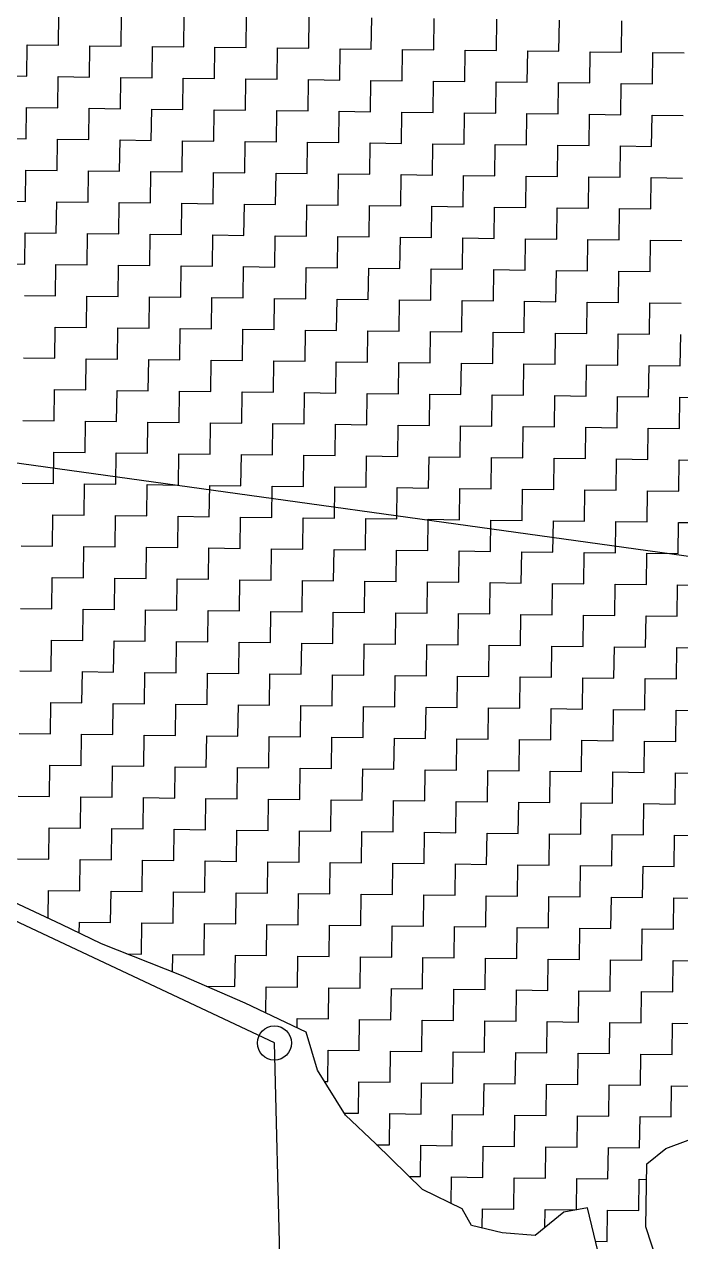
# Model space of a CAD drawing. Header units: metres. Extents: x 288131 to 289837, y 2081162 to 2084367.
# Drawn here: x 289270.8 to 289403.8, y 2083272.7 to 2083519.1 of the extents above; entities that cross this region are included whole.
import ezdxf

# ---------------------------------------------------------------- set-up
doc = ezdxf.new("R2010")
doc.units = ezdxf.units.M
doc.header["$LTSCALE"] = 10
doc.header["$MEASUREMENT"] = 0
doc.layers.add('POLY_HATCH', color=12, linetype='Continuous')
doc.layers.add('POLY_PARCEL', color=6, linetype='Continuous')

msp = doc.modelspace()

# ---------------------------------------------------------------- linework, layer by layer
msp.add_circle((289321.44, 2083312.88), 3.45)
at = {"layer": 'POLY_HATCH', "linetype": 'Continuous'}
for p, q in [((289277.72, 2083514.85), (289277.8, 2083521.18)), ((289290.39, 2083514.69), (289290.47, 2083521.03)), ((289303.07, 2083514.54), (289303.14, 2083520.88)), ((289315.74, 2083514.39), (289315.81, 2083520.73)), ((289328.41, 2083514.24), (289328.49, 2083520.57)), ((289341.08, 2083514.08), (289341.16, 2083520.42)), ((289353.75, 2083513.93), (289353.83, 2083520.27)), ((289366.43, 2083513.78), (289366.5, 2083520.12)), ((289379.1, 2083513.63), (289379.18, 2083519.96)), ((289391.77, 2083513.48), (289391.85, 2083519.81)), ((289271.31, 2083508.59), (289271.38, 2083514.92)), ((289271.38, 2083514.92), (289277.72, 2083514.85)), ((289283.98, 2083508.43), (289284.06, 2083514.77)), ((289284.06, 2083514.77), (289290.39, 2083514.69)), ((289296.65, 2083508.28), (289296.73, 2083514.62)), ((289296.73, 2083514.62), (289303.07, 2083514.54)), ((289309.33, 2083508.13), (289309.4, 2083514.46)), ((289309.4, 2083514.46), (289315.74, 2083514.39)), ((289322, 2083507.98), (289322.07, 2083514.31)), ((289322.07, 2083514.31), (289328.41, 2083514.24)), ((289334.67, 2083507.82), (289334.75, 2083514.16)), ((289334.75, 2083514.16), (289341.08, 2083514.08)), ((289347.34, 2083507.67), (289347.42, 2083514.01)), ((289347.42, 2083514.01), (289353.75, 2083513.93)), ((289360.01, 2083507.52), (289360.09, 2083513.86)), ((289360.09, 2083513.86), (289366.43, 2083513.78)), ((289372.69, 2083507.37), (289372.76, 2083513.7)), ((289372.76, 2083513.7), (289379.1, 2083513.63)), ((289385.36, 2083507.22), (289385.44, 2083513.55)), ((289385.44, 2083513.55), (289391.77, 2083513.48)), ((289398.03, 2083507.06), (289398.11, 2083513.4)), ((289398.11, 2083513.4), (289404.44, 2083513.32)), ((289264.97, 2083508.66), (289271.31, 2083508.59)), ((289277.57, 2083502.17), (289277.65, 2083508.51)), ((289277.65, 2083508.51), (289283.98, 2083508.43)), ((289290.24, 2083502.02), (289290.32, 2083508.36)), ((289290.32, 2083508.36), (289296.65, 2083508.28)), ((289302.91, 2083501.87), (289302.99, 2083508.2)), ((289302.99, 2083508.2), (289309.33, 2083508.13)), ((289315.59, 2083501.72), (289315.66, 2083508.05)), ((289315.66, 2083508.05), (289322, 2083507.98)), ((289328.26, 2083501.56), (289328.33, 2083507.9)), ((289328.33, 2083507.9), (289334.67, 2083507.82)), ((289340.93, 2083501.41), (289341.01, 2083507.75)), ((289341.01, 2083507.75), (289347.34, 2083507.67)), ((289353.6, 2083501.26), (289353.68, 2083507.6)), ((289353.68, 2083507.6), (289360.01, 2083507.52)), ((289366.28, 2083501.11), (289366.35, 2083507.44)), ((289366.35, 2083507.44), (289372.69, 2083507.37)), ((289378.95, 2083500.96), (289379.02, 2083507.29)), ((289379.02, 2083507.29), (289385.36, 2083507.22)), ((289391.62, 2083500.8), (289391.7, 2083507.14)), ((289391.7, 2083507.14), (289398.03, 2083507.06)), ((289271.16, 2083495.91), (289271.23, 2083502.25)), ((289271.23, 2083502.25), (289277.57, 2083502.17)), ((289283.83, 2083495.76), (289283.91, 2083502.1)), ((289283.91, 2083502.1), (289290.24, 2083502.02)), ((289296.5, 2083495.61), (289296.58, 2083501.94)), ((289296.58, 2083501.94), (289302.91, 2083501.87)), ((289309.17, 2083495.46), (289309.25, 2083501.79)), ((289309.25, 2083501.79), (289315.59, 2083501.72)), ((289321.85, 2083495.3), (289321.92, 2083501.64)), ((289321.92, 2083501.64), (289328.26, 2083501.56)), ((289334.52, 2083495.15), (289334.59, 2083501.49)), ((289334.59, 2083501.49), (289340.93, 2083501.41)), ((289347.19, 2083495), (289347.27, 2083501.34)), ((289347.27, 2083501.34), (289353.6, 2083501.26)), ((289359.86, 2083494.85), (289359.94, 2083501.18)), ((289359.94, 2083501.18), (289366.28, 2083501.11)), ((289372.54, 2083494.7), (289372.61, 2083501.03)), ((289372.61, 2083501.03), (289378.95, 2083500.96)), ((289385.21, 2083494.54), (289385.28, 2083500.88)), ((289385.28, 2083500.88), (289391.62, 2083500.8)), ((289397.88, 2083494.39), (289397.96, 2083500.73)), ((289397.96, 2083500.73), (289404.29, 2083500.65)), ((289264.82, 2083495.99), (289271.16, 2083495.91)), ((289277.42, 2083489.5), (289277.49, 2083495.84)), ((289277.49, 2083495.84), (289283.83, 2083495.76)), ((289290.09, 2083489.35), (289290.17, 2083495.68)), ((289290.17, 2083495.68), (289296.5, 2083495.61)), ((289302.76, 2083489.2), (289302.84, 2083495.53)), ((289302.84, 2083495.53), (289309.17, 2083495.46)), ((289315.43, 2083489.04), (289315.51, 2083495.38)), ((289315.51, 2083495.38), (289321.85, 2083495.3)), ((289328.11, 2083488.89), (289328.18, 2083495.23)), ((289328.18, 2083495.23), (289334.52, 2083495.15)), ((289340.78, 2083488.74), (289340.85, 2083495.08)), ((289340.85, 2083495.08), (289347.19, 2083495)), ((289353.45, 2083488.59), (289353.53, 2083494.92)), ((289353.53, 2083494.92), (289359.86, 2083494.85)), ((289366.12, 2083488.44), (289366.2, 2083494.77)), ((289366.2, 2083494.77), (289372.54, 2083494.7)), ((289378.8, 2083488.28), (289378.87, 2083494.62)), ((289378.87, 2083494.62), (289385.21, 2083494.54)), ((289391.47, 2083488.13), (289391.54, 2083494.47)), ((289391.54, 2083494.47), (289397.88, 2083494.39)), ((289271, 2083483.24), (289271.08, 2083489.58)), ((289271.08, 2083489.58), (289277.42, 2083489.5)), ((289283.68, 2083483.09), (289283.75, 2083489.42)), ((289283.75, 2083489.42), (289290.09, 2083489.35)), ((289296.35, 2083482.94), (289296.43, 2083489.27)), ((289296.43, 2083489.27), (289302.76, 2083489.2)), ((289309.02, 2083482.78), (289309.1, 2083489.12)), ((289309.1, 2083489.12), (289315.43, 2083489.04)), ((289321.69, 2083482.63), (289321.77, 2083488.97)), ((289321.77, 2083488.97), (289328.11, 2083488.89)), ((289334.37, 2083482.48), (289334.44, 2083488.82)), ((289334.44, 2083488.82), (289340.78, 2083488.74)), ((289347.04, 2083482.33), (289347.11, 2083488.66)), ((289347.11, 2083488.66), (289353.45, 2083488.59)), ((289359.71, 2083482.18), (289359.79, 2083488.51)), ((289359.79, 2083488.51), (289366.12, 2083488.44)), ((289372.38, 2083482.02), (289372.46, 2083488.36)), ((289372.46, 2083488.36), (289378.8, 2083488.28)), ((289385.06, 2083481.87), (289385.13, 2083488.21)), ((289385.13, 2083488.21), (289391.47, 2083488.13)), ((289397.73, 2083481.72), (289397.8, 2083488.06)), ((289397.8, 2083488.06), (289404.14, 2083487.98)), ((289264.67, 2083483.32), (289271, 2083483.24)), ((289277.26, 2083476.83), (289277.34, 2083483.16)), ((289277.34, 2083483.16), (289283.68, 2083483.09)), ((289289.94, 2083476.68), (289290.01, 2083483.01)), ((289290.01, 2083483.01), (289296.35, 2083482.94)), ((289302.61, 2083476.52), (289302.69, 2083482.86)), ((289302.69, 2083482.86), (289309.02, 2083482.78)), ((289315.28, 2083476.37), (289315.36, 2083482.71)), ((289315.36, 2083482.71), (289321.69, 2083482.63)), ((289327.95, 2083476.22), (289328.03, 2083482.56)), ((289328.03, 2083482.56), (289334.37, 2083482.48)), ((289340.63, 2083476.07), (289340.7, 2083482.4)), ((289340.7, 2083482.4), (289347.04, 2083482.33)), ((289353.3, 2083475.92), (289353.37, 2083482.25)), ((289353.37, 2083482.25), (289359.71, 2083482.18)), ((289365.97, 2083475.76), (289366.05, 2083482.1)), ((289366.05, 2083482.1), (289372.38, 2083482.02)), ((289378.64, 2083475.61), (289378.72, 2083481.95)), ((289378.72, 2083481.95), (289385.06, 2083481.87)), ((289391.32, 2083475.46), (289391.39, 2083481.8)), ((289391.39, 2083481.8), (289397.73, 2083481.72)), ((289270.85, 2083470.57), (289270.93, 2083476.9)), ((289270.93, 2083476.9), (289277.26, 2083476.83)), ((289283.52, 2083470.42), (289283.6, 2083476.75)), ((289283.6, 2083476.75), (289289.94, 2083476.68)), ((289296.2, 2083470.26), (289296.27, 2083476.6)), ((289296.27, 2083476.6), (289302.61, 2083476.52)), ((289308.87, 2083470.11), (289308.95, 2083476.45)), ((289308.95, 2083476.45), (289315.28, 2083476.37)), ((289321.54, 2083469.96), (289321.62, 2083476.3)), ((289321.62, 2083476.3), (289327.95, 2083476.22)), ((289334.21, 2083469.81), (289334.29, 2083476.14)), ((289334.29, 2083476.14), (289340.63, 2083476.07)), ((289346.89, 2083469.66), (289346.96, 2083475.99)), ((289346.96, 2083475.99), (289353.3, 2083475.92)), ((289359.56, 2083469.5), (289359.63, 2083475.84)), ((289359.63, 2083475.84), (289365.97, 2083475.76)), ((289372.23, 2083469.35), (289372.31, 2083475.69)), ((289372.31, 2083475.69), (289378.64, 2083475.61)), ((289384.9, 2083469.2), (289384.98, 2083475.54)), ((289384.98, 2083475.54), (289391.32, 2083475.46)), ((289397.58, 2083469.05), (289397.65, 2083475.38)), ((289397.65, 2083475.38), (289403.99, 2083475.31)), ((289264.52, 2083470.64), (289270.85, 2083470.57)), ((289277.11, 2083464.16), (289277.19, 2083470.49)), ((289277.19, 2083470.49), (289283.52, 2083470.42)), ((289289.78, 2083464), (289289.86, 2083470.34)), ((289289.86, 2083470.34), (289296.2, 2083470.26)), ((289302.46, 2083463.85), (289302.53, 2083470.19)), ((289302.53, 2083470.19), (289308.87, 2083470.11)), ((289315.13, 2083463.7), (289315.21, 2083470.04)), ((289315.21, 2083470.04), (289321.54, 2083469.96)), ((289327.8, 2083463.55), (289327.88, 2083469.88)), ((289327.88, 2083469.88), (289334.21, 2083469.81)), ((289340.47, 2083463.4), (289340.55, 2083469.73)), ((289340.55, 2083469.73), (289346.89, 2083469.66)), ((289353.15, 2083463.24), (289353.22, 2083469.58)), ((289353.22, 2083469.58), (289359.56, 2083469.5)), ((289365.82, 2083463.09), (289365.89, 2083469.43)), ((289365.89, 2083469.43), (289372.23, 2083469.35)), ((289378.49, 2083462.94), (289378.57, 2083469.28)), ((289378.57, 2083469.28), (289384.9, 2083469.2)), ((289391.16, 2083462.79), (289391.24, 2083469.12)), ((289391.24, 2083469.12), (289397.58, 2083469.05)), ((289270.78, 2083464.23), (289277.11, 2083464.16)), ((289283.37, 2083457.74), (289283.45, 2083464.08)), ((289283.45, 2083464.08), (289289.78, 2083464)), ((289296.05, 2083457.59), (289296.12, 2083463.93)), ((289296.12, 2083463.93), (289302.46, 2083463.85)), ((289308.72, 2083457.44), (289308.79, 2083463.78)), ((289308.79, 2083463.78), (289315.13, 2083463.7)), ((289321.39, 2083457.29), (289321.47, 2083463.62)), ((289321.47, 2083463.62), (289327.8, 2083463.55)), ((289334.06, 2083457.14), (289334.14, 2083463.47)), ((289334.14, 2083463.47), (289340.47, 2083463.4)), ((289346.73, 2083456.98), (289346.81, 2083463.32)), ((289346.81, 2083463.32), (289353.15, 2083463.24)), ((289359.41, 2083456.83), (289359.48, 2083463.17)), ((289359.48, 2083463.17), (289365.82, 2083463.09)), ((289372.08, 2083456.68), (289372.15, 2083463.02)), ((289372.15, 2083463.02), (289378.49, 2083462.94)), ((289384.75, 2083456.53), (289384.83, 2083462.86)), ((289384.83, 2083462.86), (289391.16, 2083462.79)), ((289397.42, 2083456.37), (289397.5, 2083462.71)), ((289397.5, 2083462.71), (289403.84, 2083462.63)), ((289276.96, 2083451.48), (289277.04, 2083457.82)), ((289277.04, 2083457.82), (289283.37, 2083457.74)), ((289289.63, 2083451.33), (289289.71, 2083457.67)), ((289289.71, 2083457.67), (289296.05, 2083457.59)), ((289302.31, 2083451.18), (289302.38, 2083457.52)), ((289302.38, 2083457.52), (289308.72, 2083457.44)), ((289314.98, 2083451.03), (289315.05, 2083457.36)), ((289315.05, 2083457.36), (289321.39, 2083457.29)), ((289327.65, 2083450.88), (289327.73, 2083457.21)), ((289327.73, 2083457.21), (289334.06, 2083457.14)), ((289340.32, 2083450.72), (289340.4, 2083457.06)), ((289340.4, 2083457.06), (289346.73, 2083456.98)), ((289352.99, 2083450.57), (289353.07, 2083456.91)), ((289353.07, 2083456.91), (289359.41, 2083456.83)), ((289365.67, 2083450.42), (289365.74, 2083456.76)), ((289365.74, 2083456.76), (289372.08, 2083456.68)), ((289378.34, 2083450.27), (289378.41, 2083456.6)), ((289378.41, 2083456.6), (289384.75, 2083456.53)), ((289391.01, 2083450.11), (289391.09, 2083456.45)), ((289391.09, 2083456.45), (289397.42, 2083456.37)), ((289403.68, 2083449.96), (289403.76, 2083456.3)), ((289270.62, 2083451.56), (289276.96, 2083451.48)), ((289283.22, 2083445.07), (289283.3, 2083451.41)), ((289283.3, 2083451.41), (289289.63, 2083451.33)), ((289295.89, 2083444.92), (289295.97, 2083451.26)), ((289295.97, 2083451.26), (289302.31, 2083451.18)), ((289308.57, 2083444.77), (289308.64, 2083451.1)), ((289308.64, 2083451.1), (289314.98, 2083451.03)), ((289321.24, 2083444.62), (289321.31, 2083450.95)), ((289321.31, 2083450.95), (289327.65, 2083450.88)), ((289333.91, 2083444.46), (289333.99, 2083450.8)), ((289333.99, 2083450.8), (289340.32, 2083450.72)), ((289346.58, 2083444.31), (289346.66, 2083450.65)), ((289346.66, 2083450.65), (289352.99, 2083450.57)), ((289359.25, 2083444.16), (289359.33, 2083450.5)), ((289359.33, 2083450.5), (289365.67, 2083450.42)), ((289371.93, 2083444.01), (289372, 2083450.34)), ((289372, 2083450.34), (289378.34, 2083450.27)), ((289384.6, 2083443.85), (289384.68, 2083450.19)), ((289384.68, 2083450.19), (289391.01, 2083450.11)), ((289397.27, 2083443.7), (289397.35, 2083450.04)), ((289397.35, 2083450.04), (289403.68, 2083449.96)), ((289276.81, 2083438.81), (289276.88, 2083445.15)), ((289276.88, 2083445.15), (289283.22, 2083445.07)), ((289289.48, 2083438.66), (289289.56, 2083445)), ((289289.56, 2083445), (289295.89, 2083444.92)), ((289302.15, 2083438.51), (289302.23, 2083444.84)), ((289302.23, 2083444.84), (289308.57, 2083444.77)), ((289314.83, 2083438.36), (289314.9, 2083444.69)), ((289314.9, 2083444.69), (289321.24, 2083444.62)), ((289327.5, 2083438.2), (289327.57, 2083444.54)), ((289327.57, 2083444.54), (289333.91, 2083444.46)), ((289340.17, 2083438.05), (289340.25, 2083444.39)), ((289340.25, 2083444.39), (289346.58, 2083444.31)), ((289352.84, 2083437.9), (289352.92, 2083444.23)), ((289352.92, 2083444.23), (289359.25, 2083444.16)), ((289365.51, 2083437.75), (289365.59, 2083444.08)), ((289365.59, 2083444.08), (289371.93, 2083444.01)), ((289378.19, 2083437.59), (289378.26, 2083443.93)), ((289378.26, 2083443.93), (289384.6, 2083443.85)), ((289390.86, 2083437.44), (289390.94, 2083443.78)), ((289390.94, 2083443.78), (289397.27, 2083443.7)), ((289403.53, 2083437.29), (289403.61, 2083443.63)), ((289403.61, 2083443.63), (289409.94, 2083443.55)), ((289270.47, 2083438.89), (289276.81, 2083438.81)), ((289283.07, 2083432.4), (289283.14, 2083438.74)), ((289283.14, 2083438.74), (289289.48, 2083438.66)), ((289295.74, 2083432.25), (289295.82, 2083438.58)), ((289295.82, 2083438.58), (289302.15, 2083438.51)), ((289308.41, 2083432.1), (289308.49, 2083438.43)), ((289308.49, 2083438.43), (289314.83, 2083438.36)), ((289321.09, 2083431.94), (289321.16, 2083438.28)), ((289321.16, 2083438.28), (289327.5, 2083438.2)), ((289333.76, 2083431.79), (289333.83, 2083438.13)), ((289333.83, 2083438.13), (289340.17, 2083438.05)), ((289346.43, 2083431.64), (289346.51, 2083437.97)), ((289346.51, 2083437.97), (289352.84, 2083437.9)), ((289359.1, 2083431.49), (289359.18, 2083437.82)), ((289359.18, 2083437.82), (289365.51, 2083437.75)), ((289371.77, 2083431.33), (289371.85, 2083437.67)), ((289371.85, 2083437.67), (289378.19, 2083437.59)), ((289384.45, 2083431.18), (289384.52, 2083437.52)), ((289384.52, 2083437.52), (289390.86, 2083437.44)), ((289397.12, 2083431.03), (289397.2, 2083437.37)), ((289397.2, 2083437.37), (289403.53, 2083437.29)), ((289276.66, 2083426.14), (289276.73, 2083432.48)), ((289276.73, 2083432.48), (289283.07, 2083432.4)), ((289289.33, 2083425.99), (289289.4, 2083432.32)), ((289289.4, 2083432.32), (289295.74, 2083432.25)), ((289302, 2083425.83), (289302.08, 2083432.17)), ((289302.08, 2083432.17), (289308.41, 2083432.1)), ((289314.67, 2083425.68), (289314.75, 2083432.02)), ((289314.75, 2083432.02), (289321.09, 2083431.94)), ((289327.35, 2083425.53), (289327.42, 2083431.87)), ((289327.42, 2083431.87), (289333.76, 2083431.79)), ((289340.02, 2083425.38), (289340.09, 2083431.71)), ((289340.09, 2083431.71), (289346.43, 2083431.64)), ((289352.69, 2083425.23), (289352.77, 2083431.56)), ((289352.77, 2083431.56), (289359.1, 2083431.49)), ((289365.36, 2083425.07), (289365.44, 2083431.41)), ((289365.44, 2083431.41), (289371.77, 2083431.33)), ((289378.03, 2083424.92), (289378.11, 2083431.26)), ((289378.11, 2083431.26), (289384.45, 2083431.18)), ((289390.71, 2083424.77), (289390.78, 2083431.11)), ((289390.78, 2083431.11), (289397.12, 2083431.03)), ((289403.38, 2083424.62), (289403.46, 2083430.95)), ((289403.46, 2083430.95), (289409.79, 2083430.88)), ((289270.32, 2083426.22), (289276.66, 2083426.14)), ((289282.92, 2083419.73), (289282.99, 2083426.06)), ((289282.99, 2083426.06), (289289.33, 2083425.99)), ((289295.59, 2083419.57), (289295.66, 2083425.91)), ((289295.66, 2083425.91), (289302, 2083425.83)), ((289308.26, 2083419.42), (289308.34, 2083425.76)), ((289308.34, 2083425.76), (289314.67, 2083425.68)), ((289320.93, 2083419.27), (289321.01, 2083425.61)), ((289321.01, 2083425.61), (289327.35, 2083425.53)), ((289333.61, 2083419.12), (289333.68, 2083425.45)), ((289333.68, 2083425.45), (289340.02, 2083425.38)), ((289346.28, 2083418.97), (289346.35, 2083425.3)), ((289346.35, 2083425.3), (289352.69, 2083425.23)), ((289358.95, 2083418.81), (289359.03, 2083425.15)), ((289359.03, 2083425.15), (289365.36, 2083425.07)), ((289371.62, 2083418.66), (289371.7, 2083425)), ((289371.7, 2083425), (289378.03, 2083424.92)), ((289384.29, 2083418.51), (289384.37, 2083424.85)), ((289384.37, 2083424.85), (289390.71, 2083424.77)), ((289396.97, 2083418.36), (289397.04, 2083424.69)), ((289397.04, 2083424.69), (289403.38, 2083424.62)), ((289276.5, 2083413.47), (289276.58, 2083419.8)), ((289276.58, 2083419.8), (289282.92, 2083419.73)), ((289289.18, 2083413.31), (289289.25, 2083419.65)), ((289289.25, 2083419.65), (289295.59, 2083419.57)), ((289301.85, 2083413.16), (289301.92, 2083419.5)), ((289301.92, 2083419.5), (289308.26, 2083419.42)), ((289314.52, 2083413.01), (289314.6, 2083419.35)), ((289314.6, 2083419.35), (289320.93, 2083419.27)), ((289327.19, 2083412.86), (289327.27, 2083419.19)), ((289327.27, 2083419.19), (289333.61, 2083419.12)), ((289339.87, 2083412.71), (289339.94, 2083419.04)), ((289339.94, 2083419.04), (289346.28, 2083418.97)), ((289352.54, 2083412.55), (289352.61, 2083418.89)), ((289352.61, 2083418.89), (289358.95, 2083418.81)), ((289365.21, 2083412.4), (289365.29, 2083418.74)), ((289365.29, 2083418.74), (289371.62, 2083418.66)), ((289377.88, 2083412.25), (289377.96, 2083418.59)), ((289377.96, 2083418.59), (289384.29, 2083418.51)), ((289390.55, 2083412.1), (289390.63, 2083418.43)), ((289390.63, 2083418.43), (289396.97, 2083418.36)), ((289403.23, 2083411.95), (289403.3, 2083418.28)), ((289403.3, 2083418.28), (289409.64, 2083418.21)), ((289270.17, 2083413.54), (289276.5, 2083413.47)), ((289282.76, 2083407.05), (289282.84, 2083413.39)), ((289282.84, 2083413.39), (289289.18, 2083413.31)), ((289295.44, 2083406.9), (289295.51, 2083413.24)), ((289295.51, 2083413.24), (289301.85, 2083413.16)), ((289308.11, 2083406.75), (289308.18, 2083413.09)), ((289308.18, 2083413.09), (289314.52, 2083413.01)), ((289320.78, 2083406.6), (289320.86, 2083412.93)), ((289320.86, 2083412.93), (289327.19, 2083412.86)), ((289333.45, 2083406.45), (289333.53, 2083412.78)), ((289333.53, 2083412.78), (289339.87, 2083412.71)), ((289346.13, 2083406.29), (289346.2, 2083412.63)), ((289346.2, 2083412.63), (289352.54, 2083412.55)), ((289358.8, 2083406.14), (289358.87, 2083412.48)), ((289358.87, 2083412.48), (289365.21, 2083412.4)), ((289371.47, 2083405.99), (289371.55, 2083412.33)), ((289371.55, 2083412.33), (289377.88, 2083412.25)), ((289384.14, 2083405.84), (289384.22, 2083412.17)), ((289384.22, 2083412.17), (289390.55, 2083412.1)), ((289396.81, 2083405.69), (289396.89, 2083412.02)), ((289396.89, 2083412.02), (289403.23, 2083411.95)), ((289276.35, 2083400.79), (289276.43, 2083407.13)), ((289276.43, 2083407.13), (289282.76, 2083407.05)), ((289289.02, 2083400.64), (289289.1, 2083406.98)), ((289289.1, 2083406.98), (289295.44, 2083406.9)), ((289301.7, 2083400.49), (289301.77, 2083406.83)), ((289301.77, 2083406.83), (289308.11, 2083406.75)), ((289314.37, 2083400.34), (289314.45, 2083406.67)), ((289314.45, 2083406.67), (289320.78, 2083406.6)), ((289327.04, 2083400.19), (289327.12, 2083406.52)), ((289327.12, 2083406.52), (289333.45, 2083406.45)), ((289339.71, 2083400.03), (289339.79, 2083406.37)), ((289339.79, 2083406.37), (289346.13, 2083406.29)), ((289352.39, 2083399.88), (289352.46, 2083406.22)), ((289352.46, 2083406.22), (289358.8, 2083406.14)), ((289365.06, 2083399.73), (289365.13, 2083406.07)), ((289365.13, 2083406.07), (289371.47, 2083405.99)), ((289377.73, 2083399.58), (289377.81, 2083405.91)), ((289377.81, 2083405.91), (289384.14, 2083405.84)), ((289390.4, 2083399.43), (289390.48, 2083405.76)), ((289390.48, 2083405.76), (289396.81, 2083405.69)), ((289403.08, 2083399.27), (289403.15, 2083405.61)), ((289403.15, 2083405.61), (289409.49, 2083405.53)), ((289270.02, 2083400.87), (289276.35, 2083400.79)), ((289282.61, 2083394.38), (289282.69, 2083400.72)), ((289282.69, 2083400.72), (289289.02, 2083400.64)), ((289295.28, 2083394.23), (289295.36, 2083400.57)), ((289295.36, 2083400.57), (289301.7, 2083400.49)), ((289307.96, 2083394.08), (289308.03, 2083400.41)), ((289308.03, 2083400.41), (289314.37, 2083400.34)), ((289320.63, 2083393.93), (289320.71, 2083400.26)), ((289320.71, 2083400.26), (289327.04, 2083400.19)), ((289333.3, 2083393.77), (289333.38, 2083400.11)), ((289333.38, 2083400.11), (289339.71, 2083400.03)), ((289345.97, 2083393.62), (289346.05, 2083399.96)), ((289346.05, 2083399.96), (289352.39, 2083399.88)), ((289358.65, 2083393.47), (289358.72, 2083399.81)), ((289358.72, 2083399.81), (289365.06, 2083399.73)), ((289371.32, 2083393.32), (289371.39, 2083399.65)), ((289371.39, 2083399.65), (289377.73, 2083399.58)), ((289383.99, 2083393.17), (289384.07, 2083399.5)), ((289384.07, 2083399.5), (289390.4, 2083399.43)), ((289396.66, 2083393.01), (289396.74, 2083399.35)), ((289396.74, 2083399.35), (289403.08, 2083399.27)), ((289276.2, 2083388.12), (289276.28, 2083394.46)), ((289276.28, 2083394.46), (289282.61, 2083394.38)), ((289288.87, 2083387.97), (289288.95, 2083394.31)), ((289288.95, 2083394.31), (289295.28, 2083394.23)), ((289301.54, 2083387.82), (289301.62, 2083394.15)), ((289301.62, 2083394.15), (289307.96, 2083394.08)), ((289314.22, 2083387.67), (289314.29, 2083394)), ((289314.29, 2083394), (289320.63, 2083393.93)), ((289326.89, 2083387.51), (289326.97, 2083393.85)), ((289326.97, 2083393.85), (289333.3, 2083393.77)), ((289339.56, 2083387.36), (289339.64, 2083393.7)), ((289339.64, 2083393.7), (289345.97, 2083393.62)), ((289352.23, 2083387.21), (289352.31, 2083393.55)), ((289352.31, 2083393.55), (289358.65, 2083393.47)), ((289364.91, 2083387.06), (289364.98, 2083393.39)), ((289364.98, 2083393.39), (289371.32, 2083393.32)), ((289377.58, 2083386.91), (289377.65, 2083393.24)), ((289377.65, 2083393.24), (289383.99, 2083393.17)), ((289390.25, 2083386.75), (289390.33, 2083393.09)), ((289390.33, 2083393.09), (289396.66, 2083393.01)), ((289402.92, 2083386.6), (289403, 2083392.94)), ((289403, 2083392.94), (289409.34, 2083392.86)), ((289269.86, 2083388.2), (289276.2, 2083388.12)), ((289282.46, 2083381.71), (289282.54, 2083388.05)), ((289282.54, 2083388.05), (289288.87, 2083387.97)), ((289295.13, 2083381.56), (289295.21, 2083387.89)), ((289295.21, 2083387.89), (289301.54, 2083387.82)), ((289307.8, 2083381.41), (289307.88, 2083387.74)), ((289307.88, 2083387.74), (289314.22, 2083387.67)), ((289320.48, 2083381.25), (289320.55, 2083387.59)), ((289320.55, 2083387.59), (289326.89, 2083387.51)), ((289333.15, 2083381.1), (289333.23, 2083387.44)), ((289333.23, 2083387.44), (289339.56, 2083387.36)), ((289345.82, 2083380.95), (289345.9, 2083387.29)), ((289345.9, 2083387.29), (289352.23, 2083387.21)), ((289358.49, 2083380.8), (289358.57, 2083387.13)), ((289358.57, 2083387.13), (289364.91, 2083387.06)), ((289371.17, 2083380.65), (289371.24, 2083386.98)), ((289371.24, 2083386.98), (289377.58, 2083386.91)), ((289383.84, 2083380.49), (289383.91, 2083386.83)), ((289383.91, 2083386.83), (289390.25, 2083386.75)), ((289396.51, 2083380.34), (289396.59, 2083386.68)), ((289396.59, 2083386.68), (289402.92, 2083386.6)), ((289276.05, 2083375.45), (289276.12, 2083381.79)), ((289276.12, 2083381.79), (289282.46, 2083381.71)), ((289288.72, 2083375.3), (289288.8, 2083381.63)), ((289288.8, 2083381.63), (289295.13, 2083381.56)), ((289301.39, 2083375.15), (289301.47, 2083381.48)), ((289301.47, 2083381.48), (289307.8, 2083381.41)), ((289314.06, 2083374.99), (289314.14, 2083381.33)), ((289314.14, 2083381.33), (289320.48, 2083381.25)), ((289326.74, 2083374.84), (289326.81, 2083381.18)), ((289326.81, 2083381.18), (289333.15, 2083381.1)), ((289339.41, 2083374.69), (289339.49, 2083381.03)), ((289339.49, 2083381.03), (289345.82, 2083380.95)), ((289352.08, 2083374.54), (289352.16, 2083380.87)), ((289352.16, 2083380.87), (289358.49, 2083380.8)), ((289364.75, 2083374.39), (289364.83, 2083380.72)), ((289364.83, 2083380.72), (289371.17, 2083380.65)), ((289377.43, 2083374.23), (289377.5, 2083380.57)), ((289377.5, 2083380.57), (289383.84, 2083380.49)), ((289390.1, 2083374.08), (289390.17, 2083380.42)), ((289390.17, 2083380.42), (289396.51, 2083380.34)), ((289402.77, 2083373.93), (289402.85, 2083380.27)), ((289402.85, 2083380.27), (289409.18, 2083380.19)), ((289269.71, 2083375.53), (289276.05, 2083375.45)), ((289282.31, 2083369.04), (289282.38, 2083375.37)), ((289282.38, 2083375.37), (289288.72, 2083375.3)), ((289294.98, 2083368.89), (289295.06, 2083375.22)), ((289295.06, 2083375.22), (289301.39, 2083375.15)), ((289307.65, 2083368.73), (289307.73, 2083375.07)), ((289307.73, 2083375.07), (289314.06, 2083374.99)), ((289320.32, 2083368.58), (289320.4, 2083374.92)), ((289320.4, 2083374.92), (289326.74, 2083374.84)), ((289333, 2083368.43), (289333.07, 2083374.77)), ((289333.07, 2083374.77), (289339.41, 2083374.69)), ((289345.67, 2083368.28), (289345.75, 2083374.61)), ((289345.75, 2083374.61), (289352.08, 2083374.54)), ((289358.34, 2083368.13), (289358.42, 2083374.46)), ((289358.42, 2083374.46), (289364.75, 2083374.39)), ((289371.01, 2083367.97), (289371.09, 2083374.31)), ((289371.09, 2083374.31), (289377.43, 2083374.23)), ((289383.69, 2083367.82), (289383.76, 2083374.16)), ((289383.76, 2083374.16), (289390.1, 2083374.08)), ((289396.36, 2083367.67), (289396.43, 2083374)), ((289396.43, 2083374), (289402.77, 2083373.93)), ((289275.9, 2083362.78), (289275.97, 2083369.11)), ((289275.97, 2083369.11), (289282.31, 2083369.04)), ((289288.57, 2083362.63), (289288.64, 2083368.96)), ((289288.64, 2083368.96), (289294.98, 2083368.89)), ((289301.24, 2083362.47), (289301.32, 2083368.81)), ((289301.32, 2083368.81), (289307.65, 2083368.73)), ((289313.91, 2083362.32), (289313.99, 2083368.66)), ((289313.99, 2083368.66), (289320.32, 2083368.58)), ((289326.58, 2083362.17), (289326.66, 2083368.51)), ((289326.66, 2083368.51), (289333, 2083368.43)), ((289339.26, 2083362.02), (289339.33, 2083368.35)), ((289339.33, 2083368.35), (289345.67, 2083368.28)), ((289351.93, 2083361.87), (289352.01, 2083368.2)), ((289352.01, 2083368.2), (289358.34, 2083368.13)), ((289364.6, 2083361.71), (289364.68, 2083368.05)), ((289364.68, 2083368.05), (289371.01, 2083367.97)), ((289377.27, 2083361.56), (289377.35, 2083367.9)), ((289377.35, 2083367.9), (289383.69, 2083367.82)), ((289389.95, 2083361.41), (289390.02, 2083367.74)), ((289390.02, 2083367.74), (289396.36, 2083367.67)), ((289402.62, 2083361.26), (289402.69, 2083367.59)), ((289402.69, 2083367.59), (289409.03, 2083367.52)), ((289269.56, 2083362.85), (289275.9, 2083362.78)), ((289282.16, 2083356.37), (289282.23, 2083362.7)), ((289282.23, 2083362.7), (289288.57, 2083362.63)), ((289294.83, 2083356.21), (289294.9, 2083362.55)), ((289294.9, 2083362.55), (289301.24, 2083362.47)), ((289307.5, 2083356.06), (289307.58, 2083362.4)), ((289307.58, 2083362.4), (289313.91, 2083362.32)), ((289320.17, 2083355.91), (289320.25, 2083362.25)), ((289320.25, 2083362.25), (289326.58, 2083362.17)), ((289332.85, 2083355.76), (289332.92, 2083362.09)), ((289332.92, 2083362.09), (289339.26, 2083362.02)), ((289345.52, 2083355.6), (289345.59, 2083361.94)), ((289345.59, 2083361.94), (289351.93, 2083361.87)), ((289358.19, 2083355.45), (289358.27, 2083361.79)), ((289358.27, 2083361.79), (289364.6, 2083361.71)), ((289370.86, 2083355.3), (289370.94, 2083361.64)), ((289370.94, 2083361.64), (289377.27, 2083361.56)), ((289383.53, 2083355.15), (289383.61, 2083361.48)), ((289383.61, 2083361.48), (289389.95, 2083361.41)), ((289396.21, 2083355), (289396.28, 2083361.33)), ((289396.28, 2083361.33), (289402.62, 2083361.26)), ((289275.74, 2083350.11), (289275.82, 2083356.44)), ((289275.82, 2083356.44), (289282.16, 2083356.37)), ((289288.42, 2083349.95), (289288.49, 2083356.29)), ((289288.49, 2083356.29), (289294.83, 2083356.21)), ((289301.09, 2083349.8), (289301.16, 2083356.14)), ((289301.16, 2083356.14), (289307.5, 2083356.06)), ((289313.76, 2083349.65), (289313.84, 2083355.99)), ((289313.84, 2083355.99), (289320.17, 2083355.91)), ((289326.43, 2083349.5), (289326.51, 2083355.83)), ((289326.51, 2083355.83), (289332.85, 2083355.76)), ((289339.11, 2083349.34), (289339.18, 2083355.68)), ((289339.18, 2083355.68), (289345.52, 2083355.6)), ((289351.78, 2083349.19), (289351.85, 2083355.53)), ((289351.85, 2083355.53), (289358.19, 2083355.45)), ((289364.45, 2083349.04), (289364.53, 2083355.38)), ((289364.53, 2083355.38), (289370.86, 2083355.3)), ((289377.12, 2083348.89), (289377.2, 2083355.22)), ((289377.2, 2083355.22), (289383.53, 2083355.15)), ((289389.79, 2083348.74), (289389.87, 2083355.07)), ((289389.87, 2083355.07), (289396.21, 2083355)), ((289402.47, 2083348.58), (289402.54, 2083354.92)), ((289402.54, 2083354.92), (289408.88, 2083354.84)), ((289269.41, 2083350.18), (289275.74, 2083350.11)), ((289282, 2083343.69), (289282.08, 2083350.03)), ((289282.08, 2083350.03), (289288.42, 2083349.95)), ((289294.68, 2083343.54), (289294.75, 2083349.88)), ((289294.75, 2083349.88), (289301.09, 2083349.8)), ((289307.35, 2083343.39), (289307.42, 2083349.73)), ((289307.42, 2083349.73), (289313.76, 2083349.65)), ((289320.02, 2083343.24), (289320.1, 2083349.57)), ((289320.1, 2083349.57), (289326.43, 2083349.5)), ((289332.69, 2083343.08), (289332.77, 2083349.42)), ((289332.77, 2083349.42), (289339.11, 2083349.34)), ((289345.37, 2083342.93), (289345.44, 2083349.27)), ((289345.44, 2083349.27), (289351.78, 2083349.19)), ((289358.04, 2083342.78), (289358.11, 2083349.12)), ((289358.11, 2083349.12), (289364.45, 2083349.04)), ((289370.71, 2083342.63), (289370.79, 2083348.96)), ((289370.79, 2083348.96), (289377.12, 2083348.89)), ((289383.38, 2083342.48), (289383.46, 2083348.81)), ((289383.46, 2083348.81), (289389.79, 2083348.74)), ((289396.05, 2083342.32), (289396.13, 2083348.66)), ((289396.13, 2083348.66), (289402.47, 2083348.58)), ((289275.6, 2083338.15), (289275.67, 2083343.77)), ((289275.67, 2083343.77), (289282, 2083343.69)), ((289288.26, 2083337.28), (289288.34, 2083343.62)), ((289288.34, 2083343.62), (289294.68, 2083343.54)), ((289300.94, 2083337.13), (289301.01, 2083343.47)), ((289301.01, 2083343.47), (289307.35, 2083343.39)), ((289313.61, 2083336.98), (289313.68, 2083343.31)), ((289313.68, 2083343.31), (289320.02, 2083343.24)), ((289326.28, 2083336.82), (289326.36, 2083343.16)), ((289326.36, 2083343.16), (289332.69, 2083343.08)), ((289338.95, 2083336.67), (289339.03, 2083343.01)), ((289339.03, 2083343.01), (289345.37, 2083342.93)), ((289351.63, 2083336.52), (289351.7, 2083342.86)), ((289351.7, 2083342.86), (289358.04, 2083342.78)), ((289364.3, 2083336.37), (289364.37, 2083342.7)), ((289364.37, 2083342.7), (289370.71, 2083342.63)), ((289376.97, 2083336.22), (289377.05, 2083342.55)), ((289377.05, 2083342.55), (289383.38, 2083342.48)), ((289389.64, 2083336.06), (289389.72, 2083342.4)), ((289389.72, 2083342.4), (289396.05, 2083342.32)), ((289402.31, 2083335.91), (289402.39, 2083342.25)), ((289402.39, 2083342.25), (289408.73, 2083342.17)), ((289281.9, 2083335.14), (289281.93, 2083337.36)), ((289281.93, 2083337.36), (289288.26, 2083337.28)), ((289294.52, 2083330.87), (289294.6, 2083337.2)), ((289294.6, 2083337.2), (289300.94, 2083337.13)), ((289307.2, 2083330.72), (289307.27, 2083337.05)), ((289307.27, 2083337.05), (289313.61, 2083336.98)), ((289319.87, 2083330.56), (289319.94, 2083336.9)), ((289319.94, 2083336.9), (289326.28, 2083336.82)), ((289332.54, 2083330.41), (289332.62, 2083336.75)), ((289332.62, 2083336.75), (289338.95, 2083336.67)), ((289345.21, 2083330.26), (289345.29, 2083336.6)), ((289345.29, 2083336.6), (289351.63, 2083336.52)), ((289357.89, 2083330.11), (289357.96, 2083336.44)), ((289357.96, 2083336.44), (289364.3, 2083336.37)), ((289370.56, 2083329.96), (289370.63, 2083336.29)), ((289370.63, 2083336.29), (289376.97, 2083336.22)), ((289383.23, 2083329.8), (289383.31, 2083336.14)), ((289383.31, 2083336.14), (289389.64, 2083336.06)), ((289395.9, 2083329.65), (289395.98, 2083335.99)), ((289395.98, 2083335.99), (289402.31, 2083335.91)), ((289291.57, 2083330.9), (289294.52, 2083330.87)), ((289300.82, 2083327.24), (289300.86, 2083330.79)), ((289300.86, 2083330.79), (289307.2, 2083330.72)), ((289313.46, 2083324.3), (289313.53, 2083330.64)), ((289313.53, 2083330.64), (289319.87, 2083330.56)), ((289326.13, 2083324.15), (289326.2, 2083330.49)), ((289326.2, 2083330.49), (289332.54, 2083330.41)), ((289338.8, 2083324), (289338.88, 2083330.34)), ((289338.88, 2083330.34), (289345.21, 2083330.26)), ((289351.47, 2083323.85), (289351.55, 2083330.18)), ((289351.55, 2083330.18), (289357.89, 2083330.11)), ((289364.15, 2083323.7), (289364.22, 2083330.03)), ((289364.22, 2083330.03), (289370.56, 2083329.96)), ((289376.82, 2083323.54), (289376.89, 2083329.88)), ((289376.89, 2083329.88), (289383.23, 2083329.8)), ((289389.49, 2083323.39), (289389.57, 2083329.73)), ((289389.57, 2083329.73), (289395.9, 2083329.65)), ((289402.16, 2083323.24), (289402.24, 2083329.58)), ((289402.24, 2083329.58), (289408.57, 2083329.5)), ((289307.61, 2083324.37), (289313.46, 2083324.3)), ((289319.73, 2083318.96), (289319.79, 2083324.23)), ((289319.79, 2083324.23), (289326.13, 2083324.15)), ((289332.39, 2083317.74), (289332.46, 2083324.08)), ((289332.46, 2083324.08), (289338.8, 2083324)), ((289345.06, 2083317.59), (289345.14, 2083323.92)), ((289345.14, 2083323.92), (289351.47, 2083323.85)), ((289357.73, 2083317.44), (289357.81, 2083323.77)), ((289357.81, 2083323.77), (289364.15, 2083323.7)), ((289370.41, 2083317.28), (289370.48, 2083323.62)), ((289370.48, 2083323.62), (289376.82, 2083323.54)), ((289383.08, 2083317.13), (289383.15, 2083323.47)), ((289383.15, 2083323.47), (289389.49, 2083323.39)), ((289395.75, 2083316.98), (289395.83, 2083323.32)), ((289395.83, 2083323.32), (289402.16, 2083323.24)), ((289326.03, 2083315.96), (289326.05, 2083317.82)), ((289326.05, 2083317.82), (289332.39, 2083317.74)), ((289338.65, 2083311.33), (289338.72, 2083317.66)), ((289338.72, 2083317.66), (289345.06, 2083317.59)), ((289351.32, 2083311.18), (289351.4, 2083317.51)), ((289351.4, 2083317.51), (289357.73, 2083317.44)), ((289363.99, 2083311.02), (289364.07, 2083317.36)), ((289364.07, 2083317.36), (289370.41, 2083317.28)), ((289376.67, 2083310.87), (289376.74, 2083317.21)), ((289376.74, 2083317.21), (289383.08, 2083317.13)), ((289389.34, 2083310.72), (289389.41, 2083317.06)), ((289389.41, 2083317.06), (289395.75, 2083316.98)), ((289402.01, 2083310.57), (289402.09, 2083316.9)), ((289402.09, 2083316.9), (289408.42, 2083316.83)), ((289332.24, 2083305.07), (289332.31, 2083311.4)), ((289332.31, 2083311.4), (289338.65, 2083311.33)), ((289344.91, 2083304.92), (289344.98, 2083311.25)), ((289344.98, 2083311.25), (289351.32, 2083311.18)), ((289357.58, 2083304.76), (289357.66, 2083311.1)), ((289357.66, 2083311.1), (289363.99, 2083311.02)), ((289370.25, 2083304.61), (289370.33, 2083310.95)), ((289370.33, 2083310.95), (289376.67, 2083310.87)), ((289382.93, 2083304.46), (289383, 2083310.8)), ((289383, 2083310.8), (289389.34, 2083310.72)), ((289395.6, 2083304.31), (289395.67, 2083310.64)), ((289395.67, 2083310.64), (289402.01, 2083310.57)), ((289331.63, 2083305.08), (289332.24, 2083305.07)), ((289338.5, 2083298.66), (289338.57, 2083304.99)), ((289338.57, 2083304.99), (289344.91, 2083304.92)), ((289351.17, 2083298.5), (289351.25, 2083304.84)), ((289351.25, 2083304.84), (289357.58, 2083304.76)), ((289363.84, 2083298.35), (289363.92, 2083304.69)), ((289363.92, 2083304.69), (289370.25, 2083304.61)), ((289376.51, 2083298.2), (289376.59, 2083304.54)), ((289376.59, 2083304.54), (289382.93, 2083304.46)), ((289389.19, 2083298.05), (289389.26, 2083304.38)), ((289389.26, 2083304.38), (289395.6, 2083304.31)), ((289401.86, 2083297.9), (289401.93, 2083304.23)), ((289401.93, 2083304.23), (289408.27, 2083304.16)), ((289335.56, 2083298.69), (289338.5, 2083298.66)), ((289344.76, 2083292.24), (289344.83, 2083298.58)), ((289344.83, 2083298.58), (289351.17, 2083298.5)), ((289357.43, 2083292.09), (289357.51, 2083298.43)), ((289357.51, 2083298.43), (289363.84, 2083298.35)), ((289370.1, 2083291.94), (289370.18, 2083298.28)), ((289370.18, 2083298.28), (289376.51, 2083298.2)), ((289382.77, 2083291.79), (289382.85, 2083298.12)), ((289382.85, 2083298.12), (289389.19, 2083298.05)), ((289395.45, 2083291.64), (289395.52, 2083297.97)), ((289395.52, 2083297.97), (289401.86, 2083297.9)), ((289342.15, 2083292.27), (289344.76, 2083292.24)), ((289351.02, 2083285.83), (289351.09, 2083292.17)), ((289351.09, 2083292.17), (289357.43, 2083292.09)), ((289363.69, 2083285.68), (289363.77, 2083292.02)), ((289363.77, 2083292.02), (289370.1, 2083291.94)), ((289376.36, 2083285.53), (289376.44, 2083291.86)), ((289376.44, 2083291.86), (289382.77, 2083291.79)), ((289389.03, 2083285.37), (289389.11, 2083291.71)), ((289389.11, 2083291.71), (289395.45, 2083291.64)), ((289348.75, 2083285.86), (289351.02, 2083285.83)), ((289357.29, 2083280.41), (289357.35, 2083285.76)), ((289357.35, 2083285.76), (289363.69, 2083285.68)), ((289369.95, 2083279.27), (289370.03, 2083285.6)), ((289370.03, 2083285.6), (289376.36, 2083285.53)), ((289382.62, 2083279.11), (289382.7, 2083285.45)), ((289382.7, 2083285.45), (289389.03, 2083285.37)), ((289395.29, 2083278.96), (289395.37, 2083285.3)), ((289395.37, 2083285.3), (289396.84, 2083285.28)), ((289363.57, 2083275.43), (289363.61, 2083279.34)), ((289363.61, 2083279.34), (289369.95, 2083279.27)), ((289376.24, 2083275.51), (289376.29, 2083279.19)), ((289376.29, 2083279.19), (289382.62, 2083279.11)), ((289388.88, 2083272.7), (289388.96, 2083279.04)), ((289388.96, 2083279.04), (289395.29, 2083278.96)), ((289386.52, 2083272.73), (289388.88, 2083272.7))]:
    msp.add_line(p, q, dxfattribs=at)
at = {"layer": 'POLY_HATCH'}
for p, q in [((289278.33, 2083336.87), (289262.64, 2083344.22)), ((289286.41, 2083332.95), (289278.33, 2083336.87)), ((289302.59, 2083326.54), (289286.41, 2083332.95)), ((289315.55, 2083320.95), (289302.59, 2083326.54)), ((289327.91, 2083315.07), (289315.55, 2083320.95)), ((289330.21, 2083307.4), (289327.91, 2083315.07)), ((289335.83, 2083298.25), (289330.21, 2083307.4)), ((289341.98, 2083292.44), (289335.83, 2083298.25)), ((289400.73, 2083291.52), (289415.43, 2083297.06)), ((289351.43, 2083283.25), (289341.98, 2083292.44)), ((289396.88, 2083288.39), (289400.73, 2083291.52)), ((289396.73, 2083275.67), (289396.88, 2083288.39)), ((289359.51, 2083279.33), (289351.43, 2083283.25)), ((289361.38, 2083275.96), (289359.51, 2083279.33)), ((289384.85, 2083279.51), (289380.06, 2083278.61)), ((289388.04, 2083266.57), (289384.85, 2083279.51)), ((289380.06, 2083278.61), (289374.26, 2083273.9)), ((289367.58, 2083274.46), (289361.38, 2083275.96)), ((289374.26, 2083273.9), (289367.58, 2083274.46)), ((289399.18, 2083268.02), (289396.73, 2083275.67))]:
    msp.add_line(p, q, dxfattribs=at)
at = {"layer": 'POLY_PARCEL'}
for p, q in [((289229.68, 2083435.79), (289516.81, 2083395.96)), ((289321.44, 2083312.88), (289154.5, 2083391.49)), ((289325.26, 2083160.96), (289321.44, 2083312.88))]:
    msp.add_line(p, q, dxfattribs=at)

doc.saveas('drawing.dxf')
